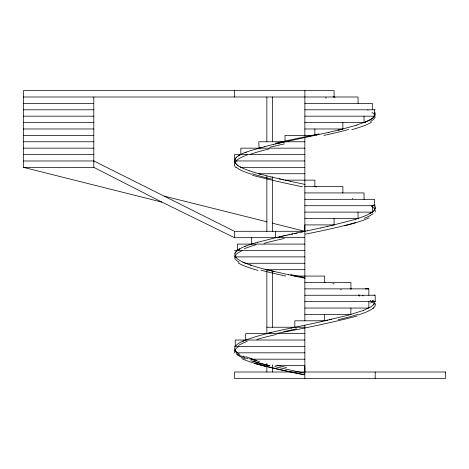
<?xml version="1.0" encoding="UTF-8"?>
<svg xmlns="http://www.w3.org/2000/svg" width="469" height="469" viewBox="0 0 469 469"><rect width="100%" height="100%" fill="white"/><g stroke="black" fill="none" stroke-linecap="round" stroke-linejoin="round"><path stroke-width="0.7" d="M234.424 231.299L304.85 231.305L304.85 224.909L334.075 224.909L334.075 218.513M334.075 96.995L334.075 90.605L23.45 90.605L23.45 167.351L161.905 202.116M304.873 372.005L304.85 365.609L275.625 365.609M373.113 211.519L375.089 208.775L374.96 206.577L375.218 207.679M375.2 208.224L374.186 210.423M257.628 242.297C198.75 257.915 270.549 270.308 288.623 274.728M234.858 253.289L235.162 252.744M264.364 146.668C259.169 149.042 223.607 154.788 238.352 165.909M235.28 158.762L234.518 160.955L235.286 163.159M374.79 303.308L371.395 306.603L363.364 310.449M374.485 109.787L374.485 116.183L372.673 118.088M373.893 116.933L375.136 114.794L374.883 112.595C375.687 121.131 362.039 122.362 356.411 125.235M235.555 252.193L236.628 251.091M235.848 345.624L235.25 346.368L235.215 340.025L304.85 340.025M235.708 158.211L236.845 157.109M373.512 304.956L374.033 304.404M373.107 211.525L366.5 215.371L355.819 219.216M372.351 205.721L372.351 212.117L369.848 213.717M371.929 118.639L364.032 122.579L304.85 122.579M238.346 156.013L240.21 154.911M238.926 249.444L239.876 248.892L237.349 250.487L237.349 244.091L304.85 244.091M242.807 341.227C268.227 331.325 295.546 327.731 321.963 321.441M244.091 340.682C240.292 342.329 231.903 345.782 235.555 351.123M364.296 122.485L365.644 121.94M244.73 340.4L245.668 340.025L245.668 333.629L304.85 333.629M244.531 246.694L245.903 246.149M244.976 152.712L246.377 152.161M363.364 310.455L347.465 315.397L321.963 321.441M250.469 244.496L251.067 244.29M358.855 218.237L358.48 218.361M251.296 244.22L251.683 244.091L251.683 237.695M358.246 218.437L304.85 218.513M356.399 125.235L340.277 129.632M355.813 219.216L332.58 225.261M257.622 242.303L277.156 237.355M259.046 148.087L258.782 141.767L304.85 141.767M350.83 314.47L350.918 308.045M259.316 148.011L260.219 147.764M264.346 146.668L273.239 144.47M342.886 122.579L342.886 128.975L341.385 129.35M266.814 333.629L270.144 332.802M341.086 129.426L339.251 129.872M328.552 132.381L340.295 129.632M338.014 130.177L338.94 129.948M270.76 332.656L271.686 332.427M273.228 144.47L275.573 143.919M275.561 143.924L310.906 136.227M277.929 143.367L278.803 143.162M332.591 225.261L327.743 226.363M330.903 319.442L331.771 319.242M279.237 143.063L280.562 142.764M279.09 236.898L279.97 236.698M330.024 319.641L329.144 319.84M281.447 142.564L283.229 142.166M280.855 236.499L282.631 236.1M328.57 132.375L317.882 134.72M284.449 235.702L275.625 237.695L275.625 231.305M327.755 226.363L320.274 228.01M326.471 320.438L327.813 320.139M284.577 141.867L285.029 141.767L285.029 135.371L314.863 135.371L314.863 128.975M283.528 235.901L285.328 235.497M294.837 327.233L294.837 320.837L325.123 320.737M284.443 235.708L287.145 235.098M286.934 235.157L291.994 234.054M288.974 234.699L289.895 234.5M320.286 228.01L307.453 230.76M291.126 328.036L291.818 327.884M316.956 134.92L310.888 136.227M316.03 135.131L318.598 134.574M291.982 234.054L295.458 233.304M291.741 234.101L292.668 233.902M296.39 233.099L302.282 231.856M294.538 233.509L297.117 232.958M301.08 232.102L307.459 230.76M374.438 301.655L375.194 301.655L375.2 295.259L304.85 295.259M23.45 97.001L358.017 96.995L358.093 103.42M23.45 103.391L93.8 103.391M304.85 103.391L372.351 103.391L372.216 109.687M23.45 109.787L93.8 109.787M304.85 109.787L375.2 109.787M23.45 116.183L93.8 116.183M304.85 116.183L374.485 116.183M23.45 122.579L93.8 122.579M23.45 128.975L93.8 128.975M304.85 128.975L342.886 128.975M23.45 135.371L93.8 135.371M23.45 141.767L93.8 141.767M23.45 148.163L93.8 148.163M304.85 148.163L240.855 148.163L240.855 154.559M23.45 154.559L93.8 154.559M304.85 154.559L234.5 154.559L234.5 160.955L304.85 160.955M93.876 160.955L23.626 160.996M23.479 167.351L93.876 167.351M240.855 167.345L304.85 167.345M304.85 173.741L258.782 173.741L259.134 173.841M285.029 180.137L314.863 180.137L314.863 186.533M304.85 186.533L342.886 186.533L342.886 192.929L342.288 192.782M304.85 192.929L364.032 192.929L364.032 199.325L364.601 199.548M304.85 199.325L374.485 199.325L374.485 205.721L374.028 205.123M304.85 205.721L375.2 205.721M304.85 212.117L372.351 212.117M234.5 250.487L304.85 250.487M304.85 256.883L235.215 256.883L235.848 257.686M304.85 263.279L245.668 263.279L242.807 262.077M304.85 269.675L266.814 269.675L268.01 269.974M294.837 276.071L324.671 276.071L324.671 282.467L325.123 282.567M304.85 282.467L350.918 282.467L350.918 288.863L350.566 288.763M365.234 288.863L368.845 288.863L368.845 295.259M304.85 288.863L368.845 288.863M304.85 301.655L375.2 301.655M304.85 308.045L368.845 308.045L368.845 301.655M304.85 314.441L350.918 314.441M266.814 327.233L304.85 327.233M234.5 346.421L304.85 346.421M304.85 352.817L237.349 352.817L239.852 354.417M304.85 359.213L251.531 359.16M304.821 231.305L272.243 223.15M234.424 237.701L304.668 237.654M93.812 160.955L234.5 231.305L234.5 237.701L160.269 201.301L93.8 167.351L93.8 96.995M304.891 90.611L304.85 136.039M305.084 184.452L290.299 181.292M296.261 276.376L299.058 276.974M298.835 276.927L305.413 278.322M315.561 186.685L316.739 186.938M314.124 186.375L316.047 186.791M292.515 275.573L294.374 275.971M296.941 276.522L291.143 275.274M288.617 274.728L291.355 275.321M290.311 181.298L270.953 176.895M281.887 179.439L283.681 179.838M279.237 178.841L280.556 179.14M333.178 96.79L334.966 97.206M271.709 270.877L274.013 271.428M271.064 270.724L271.686 270.877M270.959 176.901L259.404 173.917M270.449 270.572L268.919 270.203M164.15 196.13L267.09 221.86M265.073 269.229L267.236 269.781M260.254 174.151L249.408 170.851M350.161 288.652L351.474 289.015M259.58 361.564L255.74 360.468M249.948 264.833L251.601 265.384M249.42 170.851L242.432 168.107L238.346 165.903M243.241 356.071L244.531 356.616M240.21 167.005L241.277 167.55M237.554 165.358L235.714 163.71M235.872 257.692L235.051 256.59M374.332 205.481L373.875 204.93L374.69 206.026M234.858 350.021L235.162 350.572M375.2 372.005L375.2 378.401M364.032 116.183L364.032 122.579M358.017 212.117L358.017 218.513M324.671 314.441L324.671 320.837M304.85 137.505L304.85 320.837M304.85 325.105L304.85 378.401M272.489 97.001L272.489 141.615M272.489 176.719L272.489 231.575M272.489 271.07L272.489 327.385M272.489 364.689L272.489 372.005M266.861 97.001L266.861 141.615M266.861 175.986L266.861 231.575M266.861 269.605L266.861 333.969M266.861 363.223L266.861 372.005M234.5 90.605L234.5 97.001M325.41 97.775A73.551 6.484 10.9 0 1 326.371 97.986M367.737 109.986A73.58 14.703 3.3 0 1 368.071 110.145M372.023 112.425A73.58 14.703 3.3 0 1 375.059 116.212M371.559 122.186A73.586 12.739 -6.7 0 1 351.756 129.679M275.684 143.156A73.569 1.94 -11.9 0 1 319.096 133.888M250.587 154.149A73.545 10.195 -9 0 1 269.147 148.931M236.142 160.879A73.498 13.959 -4.9 0 1 247.368 154.87M235.86 167.539A73.504 15.254 0.2 0 1 236.27 161.043M251.63 174.275A73.551 13.824 5.1 0 1 236.171 167.152M302.499 186.809A73.58 4.133 11.5 0 1 252.51 175.295M371.032 205.879A73.569 15.149 1.5 0 1 374.977 212.228M352.283 198.575A73.592 8.43 10 0 1 352.881 198.745M369.167 217.78A73.545 11.362 -8.1 0 1 344.434 225.835M355.555 222.611A73.498 6.161 -11 0 1 305.436 234.137M264.041 243.282A73.551 6.484 -10.9 0 1 284.29 238.475M234.641 256.912A73.58 14.703 -3.3 0 1 241.963 250.686M290.604 274.588A73.574 1.94 11.9 0 1 304.223 277.419M332.879 283.604A73.574 1.94 11.9 0 1 334.016 283.856M257.944 270.379A73.592 12.739 6.7 0 1 238.141 262.886M340.553 289.631A73.545 10.195 9 0 1 341.332 289.819M358.709 294.714A73.545 10.195 9 0 1 359.113 294.849M362.332 295.57A73.498 13.959 4.9 0 1 363.276 295.916M372.157 300.377A73.498 13.959 4.9 0 1 373.559 301.579M373.928 301.708A73.486 15.254 -0.2 0 1 373.195 308.256M373.529 307.852A73.551 13.824 -5.1 0 1 358.07 314.975M357.19 315.995A73.58 4.127 -11.5 0 1 277.771 333.201M256.819 339.445A73.586 8.43 -10 0 1 276.546 334.403M234.723 352.928A73.574 15.149 -1.5 0 1 238.668 346.579M266.767 366.518A73.533 11.391 8 0 1 241.723 358.633M304.24 374.825A73.457 6.156 11 0 1 254.198 363.317M304.27 374.579A73.481 6.009 11 0 1 255.072 363.299M375.171 116.945A73.563 14.914 -2.6 0 1 370.516 121.5M348.684 129.491A73.551 6.935 -10.7 0 1 323.95 135.371M269.681 147.313A73.545 6.115 -11 0 1 284.519 143.872M271.598 179.029A73.557 9.456 9.5 0 1 252.035 173.753M373.084 213.612A73.545 13.988 -4.9 0 1 364.173 218.302M244.367 248.746A73.557 11.989 -7.5 0 1 256.103 244.712M239.184 262.2A73.557 14.914 2.6 0 1 234.529 257.645M285.75 276.071A73.551 6.935 10.7 0 1 261.016 270.191M357.665 314.453A73.557 9.456 -9.5 0 1 338.102 319.729M283.669 331.659A73.563 3.271 -11.7 0 1 296.607 328.851M238.428 345.542A73.551 13.601 -5.5 0 1 247.298 341.373M245.527 359.002A73.545 13.988 4.9 0 1 236.616 354.312M304.639 373.09A73.563 3.353 11.7 0 1 274.74 366.588M358.463 295.64A73.533 13.554 5.6 0 1 359.817 296.086M370.076 300.447A73.533 13.554 5.6 0 1 374.268 303.842M236.951 352.776A73.756 14.985 2.5 0 1 235.332 351.117M237.695 352.764A74.038 14.949 2.8 0 1 235.813 351.123M240.943 356.129A73.375 14.469 3.8 0 1 235.925 352.741M248.189 358.873A73.615 13.109 6.2 0 1 241.289 356.024M254.843 360.479A73.44 11.414 8 0 1 249.608 358.803M256.678 360.45A74.032 11.186 8.3 0 1 251.413 358.826M251.912 358.785A73.768 12.258 7.2 0 1 245.826 356.639M269.27 365.791A73.475 9.826 9.2 0 1 250.915 360.714M286.6 367.503A73.727 4.983 11.3 0 1 277.759 365.515M270.044 365.703A73.486 9.392 9.5 0 1 253.782 361.329M373.928 300.529A73.563 15.231 -0.9 0 1 370.533 303.033M374.063 294.761A73.563 15.231 -0.9 0 1 374.573 295.382M445.55 372.005L234.5 372.005L234.5 378.401L445.55 378.401L445.55 372.005"/></g></svg>
